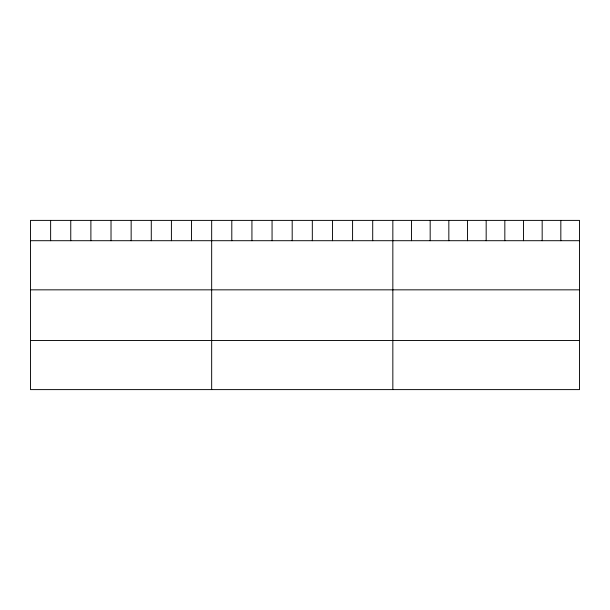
<?xml version="1.0" encoding="UTF-8"?>
<svg xmlns="http://www.w3.org/2000/svg" width="610" height="610" viewBox="0 0 610 610"><rect width="100%" height="100%" fill="white"/><g stroke="black" fill="none" stroke-linecap="round" stroke-linejoin="round"><path stroke-width="0.91" d="M579.5 240.706L579.5 389.607L30.5 389.607L30.5 220.393L579.5 220.393L579.5 240.706L30.5 240.706M30.5 289.841L579.5 289.841M30.5 340.471L579.5 340.471M560.834 220.393L560.834 240.706M542.168 220.393L542.168 240.706M523.502 220.393L523.502 240.706M504.836 220.393L504.836 240.706M486.17 220.393L486.17 240.706M467.504 220.393L467.504 240.706M448.838 220.393L448.838 240.706M430.172 220.393L430.172 240.706M411.506 220.393L411.506 240.706M392.84 220.393L392.84 389.607M372.71 220.393L372.71 240.706M352.58 220.393L352.58 240.706M332.45 220.393L332.45 240.706M312.32 220.393L312.32 240.706M292.19 220.393L292.19 240.706M272.06 220.393L272.06 240.706M251.93 220.393L251.93 240.706M231.8 220.393L231.8 240.706M211.67 220.393L211.67 389.607M191.54 220.393L191.54 240.706M171.41 220.393L171.41 240.706M151.28 220.393L151.28 240.706M131.15 220.393L131.15 240.706M111.02 220.393L111.02 240.706M90.89 220.393L90.89 240.706M70.76 220.393L70.76 240.706M50.63 220.393L50.63 240.706"/></g></svg>
